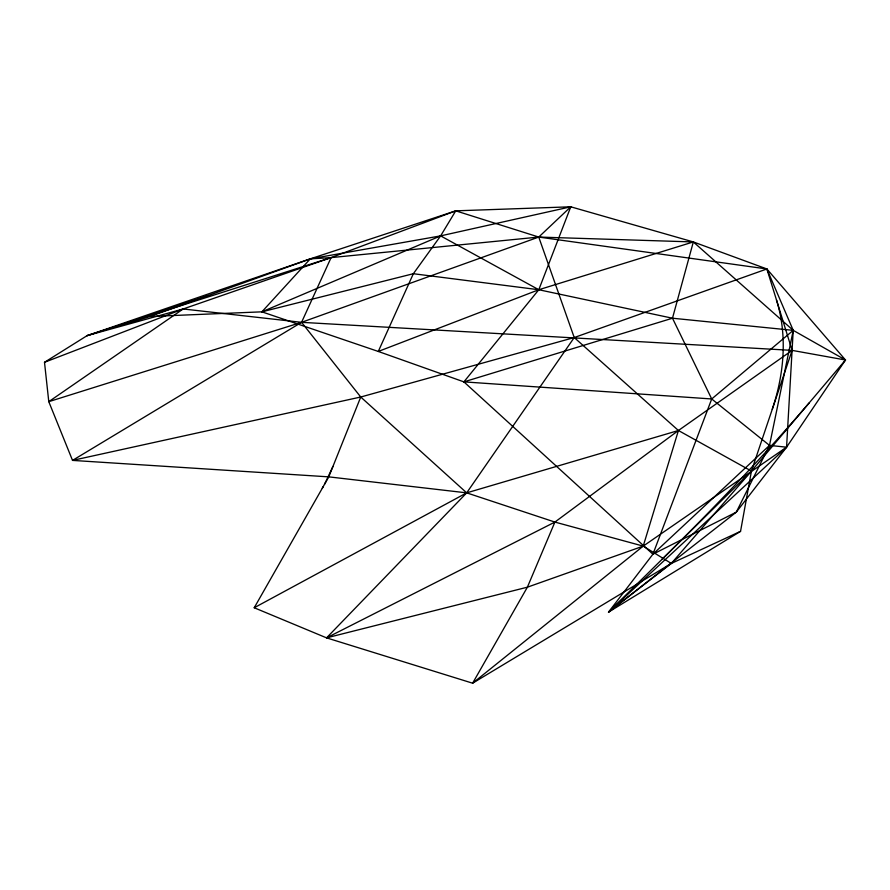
<?xml version="1.0" encoding="UTF-8"?>
<svg xmlns="http://www.w3.org/2000/svg" width="890" height="890" viewBox="0 0 890 890"><rect width="100%" height="100%" fill="white"/><g stroke="black" fill="none" stroke-linecap="round" stroke-linejoin="round"><path stroke-width="1.33" d="M740.547 531.341L608.526 612.131L786.571 447.192L845.5 360.005L792.111 350.382L301.565 322.325L183.173 308.975L87.087 335.652L150.065 316.484L310.276 258.868L331.102 257.611L538.75 237.063L693.332 241.935L793.224 330.357L786.571 447.192L736.297 512.151L608.526 612.131L652.915 554.214L769.505 445.389L793.224 330.357L766.88 268.969L693.332 241.935L570.768 206.803L455.758 210.841L310.276 258.868L87.087 335.652L44.5 362.297L48.783 401.668L72.524 460.397L328.777 476.862L466.683 492.86L554.904 522.074L643.214 546.115L671.327 563.448L740.547 531.341L751.438 471.077L792.111 350.382L766.88 268.969L538.75 237.063L455.758 210.841L331.102 257.611L183.173 308.975L44.5 362.297M845.5 360.005L793.224 330.357L672.484 318.22L538.795 289.74L413.349 273.719L261.894 311.834L310.276 258.868L440.628 235.883L570.768 206.803L538.75 237.063L574.228 337.544L678.425 430.504L751.438 471.077L608.526 612.131L671.327 563.448L751.438 471.077L845.5 360.005L766.88 268.969L574.228 337.544L360.739 397.018L328.777 476.862L254.217 607.759L326.552 637.863L472.623 683.197L643.214 546.115L786.571 447.192L769.505 445.389L711.711 398.965L672.484 318.22L693.332 241.935L538.795 289.74L378.283 351.45L261.894 311.834L150.065 316.484M772.264 409.289C784.079 374.301 787.65 335.541 776.469 299.908M455.758 210.841L440.628 235.883L413.349 273.719L378.283 351.45L463.901 381.866L652.915 554.214L711.711 398.965L793.224 330.357M711.711 398.965L463.901 381.866L538.795 289.74L570.768 206.803M332.938 466.449L325.217 482.936M792.111 350.382L678.425 430.504L554.904 522.074L527.381 587.189L472.623 683.197L671.327 563.448M574.228 337.544L466.683 492.86L326.552 637.863L527.381 587.189L643.214 546.115L678.425 430.504L466.683 492.86L360.739 397.018L72.524 460.397L301.565 322.325L331.102 257.611L87.087 335.652M769.505 445.389L736.297 512.151L652.915 554.214M325.028 483.281L324.483 484.305M323.259 486.53L322.302 488.232M809.099 402.992C762.619 457.527 712.768 509.058 661.882 559.476M183.173 308.975L48.783 401.668L301.565 322.325L538.75 237.063M254.217 607.759L466.683 492.86M326.552 637.863L554.904 522.074M261.894 311.834L440.628 235.883L538.795 289.74M208.46 295.48L123.432 324.038M463.901 381.866L672.484 318.22M301.565 322.325L360.739 397.018"/></g></svg>
